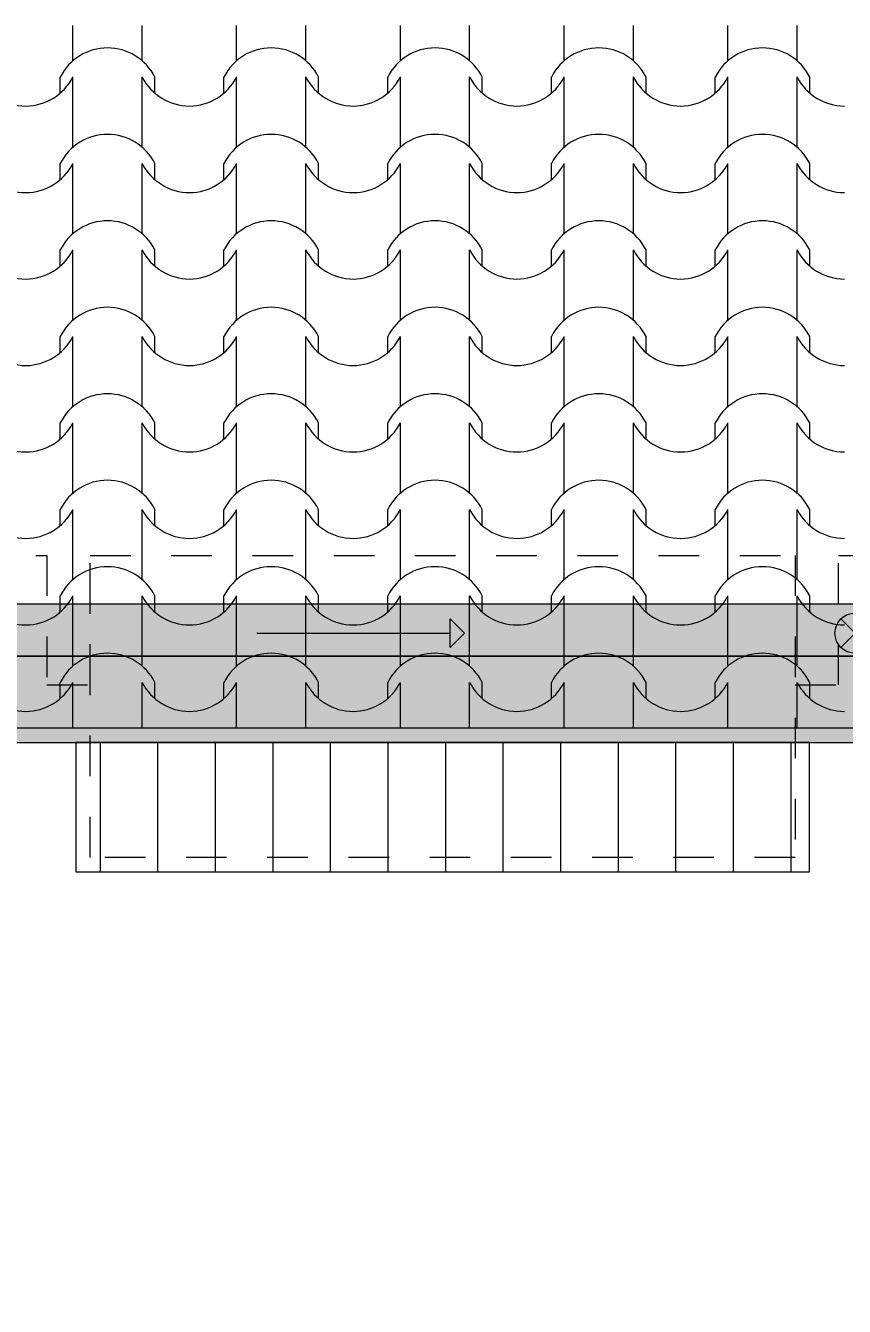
# Model space of a CAD drawing. Header units: feet. Extents: x 2791058 to 2855058, y -67651 to -26651.
# Drawn here: x 2805394 to 2808239, y -58120 to -53667 of the extents above; entities that cross this region are included whole.
import ezdxf

# ---------------------------------------------------------------- set-up
doc = ezdxf.new("R2010")
doc.units = ezdxf.units.FT
doc.header["$MEASUREMENT"] = 0
doc.linetypes.add('Dashed', pattern=[282.222223, 141.111112, -141.111112])
for name, color, linetype in [('Columns', 7, 'Continuous'), ('Dimensioning - General', 7, 'Continuous'), ('Exterior walls', 7, 'Continuous'), ('Shell - Roof', 7, 'Continuous')]:
    doc.layers.add(name, color=color, linetype=linetype)
for name, color, linetype, lineweight in [('Columns_Pen_No__1', 7, 'Continuous', 0), ('Dimensioning - General_Pen_No__1', 7, 'Continuous', 0), ('Exterior walls_Pen_No__1', 7, 'Continuous', 0), ('Model Unit - Zone_Pen_No__101', 252, 'Continuous', 0), ('Shell - Roof_Pen_No__1', 7, 'Continuous', 0), ('Shell - Roof_Pen_No__2', 8, 'Continuous', 0), ('Shell - Roof_Pen_No__21', 7, 'Continuous', 0), ('Structural - Bearing_Pen_No__1', 7, 'Continuous', 0), ('Structural - Bearing_Pen_No__13', 54, 'Continuous', 0), ('Structural - Bearing_Pen_No__2', 8, 'Continuous', 0)]:
    doc.layers.add(name, color=color, linetype=linetype, lineweight=lineweight)
for name, color, linetype, lineweight, true_color in [('Exterior walls_Pen_No__85', 7, 'Continuous', 0, 0x80c2ff), ('Structural - Bearing_Pen_No__102', 7, 'Continuous', 0, 0xcccccc), ('Structural - Bearing_Pen_No__82', 7, 'Continuous', 0, 0xaaaaaa)]:
    doc.layers.add(name, color=color, linetype=linetype, lineweight=lineweight, true_color=true_color)
doc.styles.add('GENERATED_STYLE_2', font='arial.ttf')
doc.dimstyles.new('GENERATED_STYLE__2', dxfattribs={"dimtxt": 250, "dimasz": 190, "dimexe": 0.18, "dimexo": 3, "dimgap": 0.09, "dimtad": 1, "dimtih": 1, "dimtoh": 1, "dimlfac": 0.001, "dimzin": 0, "dimdsep": 46, "dimtxsty": 'GENERATED_STYLE_2', "dimblk": 'ARROWHEAD_2', "dimblk1": 'ARROWHEAD_2', "dimblk2": 'ARROWHEAD_2', "dimcen": 0.09, "dimclrd": 7, "dimclre": 7, "dimclrt": 7, "dimadec": 0, "dimazin": 0, "dimtfac": 1, "dimtdec": 4, "dimtmove": 0, "dimatfit": 3, "dimfxl": 1, "dimtolj": 1, "dimtzin": 0, "dimarcsym": 0})

# ---------------------------------------------------------------- blocks, each defined once
blk = doc.blocks.new('*X2', base_point=(2247653.8, -76425))
at = {"layer": 'Structural - Bearing_Pen_No__82', "color": 253, "linetype": 'Continuous', "lineweight": 0, "true_color": 0xaaaaaa}
for p, q in [((2805558.4, -53788.6), (2805558.4, -53666.6)), ((2805798.9, -53788.6), (2805798.9, -53666.6)), ((2806127.4, -53788.6), (2806127.4, -53666.6)), ((2806367.8, -53788.6), (2806367.8, -53666.6)), ((2806696.3, -53788.6), (2806696.3, -53666.6)), ((2806936.8, -53788.6), (2806936.8, -53666.6)), ((2807265.3, -53788.6), (2807265.3, -53666.6)), ((2807505.8, -53788.6), (2807505.8, -53666.6)), ((2807834.3, -53788.6), (2807834.3, -53666.6)), ((2808074.7, -53788.6), (2808074.7, -53666.6)), ((2805514.4, -53901.4), (2805514.4, -53845.3)), ((2805558.4, -53967.3), (2805558.4, -53845.3)), ((2805798.9, -53967.3), (2805798.9, -53845.3)), ((2805842.9, -53901.4), (2805842.9, -53845.3)), ((2806083.4, -53901.4), (2806083.4, -53845.3)), ((2806127.4, -53967.3), (2806127.4, -53845.3)), ((2806367.8, -53967.3), (2806367.8, -53845.3)), ((2806411.9, -53901.4), (2806411.9, -53845.3)), ((2806652.3, -53901.4), (2806652.3, -53845.3)), ((2806696.3, -53967.3), (2806696.3, -53845.3)), ((2806936.8, -53967.3), (2806936.8, -53845.3)), ((2806980.8, -53901.4), (2806980.8, -53845.3)), ((2807221.3, -53901.4), (2807221.3, -53845.3)), ((2807265.3, -53967.3), (2807265.3, -53845.3)), ((2807505.8, -53967.3), (2807505.8, -53845.3)), ((2807549.8, -53901.4), (2807549.8, -53845.3)), ((2807790.2, -53901.4), (2807790.2, -53845.3)), ((2807834.3, -53967.3), (2807834.3, -53845.3)), ((2808074.7, -53967.3), (2808074.7, -53845.3)), ((2808118.7, -53901.4), (2808118.7, -53845.3)), ((2805558.4, -54089.2), (2805558.4, -53967.3)), ((2805798.9, -54089.2), (2805798.9, -53967.3)), ((2806127.4, -54089.2), (2806127.4, -53967.3)), ((2806367.8, -54089.2), (2806367.8, -53967.3)), ((2806696.3, -54089.2), (2806696.3, -53967.3)), ((2806936.8, -54089.2), (2806936.8, -53967.3)), ((2807265.3, -54089.2), (2807265.3, -53967.3)), ((2807505.8, -54089.2), (2807505.8, -53967.3)), ((2807834.3, -54089.2), (2807834.3, -53967.3)), ((2808074.7, -54089.2), (2808074.7, -53967.3)), ((2805514.4, -54202.1), (2805514.4, -54146)), ((2805558.4, -54268), (2805558.4, -54146)), ((2805798.9, -54268), (2805798.9, -54146)), ((2805842.9, -54202.1), (2805842.9, -54146)), ((2806083.4, -54202.1), (2806083.4, -54146)), ((2806127.4, -54268), (2806127.4, -54146)), ((2806367.8, -54268), (2806367.8, -54146)), ((2806411.9, -54202.1), (2806411.9, -54146)), ((2806652.3, -54202.1), (2806652.3, -54146)), ((2806696.3, -54268), (2806696.3, -54146)), ((2806936.8, -54268), (2806936.8, -54146)), ((2806980.8, -54202.1), (2806980.8, -54146)), ((2807221.3, -54202.1), (2807221.3, -54146)), ((2807265.3, -54268), (2807265.3, -54146)), ((2807505.8, -54268), (2807505.8, -54146)), ((2807549.8, -54202.1), (2807549.8, -54146)), ((2807790.2, -54202.1), (2807790.2, -54146)), ((2807834.3, -54268), (2807834.3, -54146)), ((2808074.7, -54268), (2808074.7, -54146)), ((2808118.7, -54202.1), (2808118.7, -54146)), ((2805558.4, -54389.9), (2805558.4, -54268)), ((2805798.9, -54389.9), (2805798.9, -54268)), ((2806127.4, -54389.9), (2806127.4, -54268)), ((2806367.8, -54389.9), (2806367.8, -54268)), ((2806696.3, -54389.9), (2806696.3, -54268)), ((2806936.8, -54389.9), (2806936.8, -54268)), ((2807265.3, -54389.9), (2807265.3, -54268)), ((2807505.8, -54389.9), (2807505.8, -54268)), ((2807834.3, -54389.9), (2807834.3, -54268)), ((2808074.7, -54389.9), (2808074.7, -54268)), ((2805514.4, -54502.8), (2805514.4, -54446.7)), ((2805558.4, -54568.6), (2805558.4, -54446.7)), ((2805798.9, -54568.6), (2805798.9, -54446.7)), ((2805842.9, -54502.8), (2805842.9, -54446.7)), ((2806083.4, -54502.8), (2806083.4, -54446.7)), ((2806127.4, -54568.6), (2806127.4, -54446.7)), ((2806367.8, -54568.6), (2806367.8, -54446.7)), ((2806411.9, -54502.8), (2806411.9, -54446.7)), ((2806652.3, -54502.8), (2806652.3, -54446.7)), ((2806696.3, -54568.6), (2806696.3, -54446.7)), ((2806936.8, -54568.6), (2806936.8, -54446.7)), ((2806980.8, -54502.8), (2806980.8, -54446.7)), ((2807221.3, -54502.8), (2807221.3, -54446.7)), ((2807265.3, -54568.6), (2807265.3, -54446.7)), ((2807505.8, -54568.6), (2807505.8, -54446.7)), ((2807549.8, -54502.8), (2807549.8, -54446.7)), ((2807790.2, -54502.8), (2807790.2, -54446.7)), ((2807834.3, -54568.6), (2807834.3, -54446.7)), ((2808074.7, -54568.6), (2808074.7, -54446.7)), ((2808118.7, -54502.8), (2808118.7, -54446.7)), ((2805558.4, -54690.6), (2805558.4, -54568.6)), ((2805798.9, -54690.6), (2805798.9, -54568.6)), ((2806127.4, -54690.6), (2806127.4, -54568.6)), ((2806367.8, -54690.6), (2806367.8, -54568.6)), ((2806696.3, -54690.6), (2806696.3, -54568.6)), ((2806936.8, -54690.6), (2806936.8, -54568.6)), ((2807265.3, -54690.6), (2807265.3, -54568.6)), ((2807505.8, -54690.6), (2807505.8, -54568.6)), ((2807834.3, -54690.6), (2807834.3, -54568.6)), ((2808074.7, -54690.6), (2808074.7, -54568.6)), ((2805514.4, -54803.4), (2805514.4, -54747.4)), ((2805558.4, -54869.3), (2805558.4, -54747.4)), ((2805798.9, -54869.3), (2805798.9, -54747.4)), ((2805842.9, -54803.4), (2805842.9, -54747.4)), ((2806083.4, -54803.4), (2806083.4, -54747.4)), ((2806127.4, -54869.3), (2806127.4, -54747.4)), ((2806367.8, -54869.3), (2806367.8, -54747.4)), ((2806411.9, -54803.4), (2806411.9, -54747.4)), ((2806652.3, -54803.4), (2806652.3, -54747.4)), ((2806696.3, -54869.3), (2806696.3, -54747.4)), ((2806936.8, -54869.3), (2806936.8, -54747.4)), ((2806980.8, -54803.4), (2806980.8, -54747.4)), ((2807221.3, -54803.4), (2807221.3, -54747.4)), ((2807265.3, -54869.3), (2807265.3, -54747.4)), ((2807505.8, -54869.3), (2807505.8, -54747.4)), ((2807549.8, -54803.4), (2807549.8, -54747.4)), ((2807790.2, -54803.4), (2807790.2, -54747.4)), ((2807834.3, -54869.3), (2807834.3, -54747.4)), ((2808074.7, -54869.3), (2808074.7, -54747.4)), ((2808118.7, -54803.4), (2808118.7, -54747.4)), ((2805558.4, -54991.2), (2805558.4, -54869.3)), ((2805798.9, -54991.2), (2805798.9, -54869.3)), ((2806127.4, -54991.2), (2806127.4, -54869.3)), ((2806367.8, -54991.2), (2806367.8, -54869.3)), ((2806696.3, -54991.2), (2806696.3, -54869.3)), ((2806936.8, -54991.2), (2806936.8, -54869.3)), ((2807265.3, -54991.2), (2807265.3, -54869.3)), ((2807505.8, -54991.2), (2807505.8, -54869.3)), ((2807834.3, -54991.2), (2807834.3, -54869.3)), ((2808074.7, -54991.2), (2808074.7, -54869.3)), ((2805514.4, -55104.1), (2805514.4, -55048)), ((2805558.4, -55170), (2805558.4, -55048)), ((2805798.9, -55170), (2805798.9, -55048)), ((2805842.9, -55104.1), (2805842.9, -55048)), ((2806083.4, -55104.1), (2806083.4, -55048)), ((2806127.4, -55170), (2806127.4, -55048)), ((2806367.8, -55170), (2806367.8, -55048)), ((2806411.9, -55104.1), (2806411.9, -55048)), ((2806652.3, -55104.1), (2806652.3, -55048)), ((2806696.3, -55170), (2806696.3, -55048)), ((2806936.8, -55170), (2806936.8, -55048)), ((2806980.8, -55104.1), (2806980.8, -55048)), ((2807221.3, -55104.1), (2807221.3, -55048)), ((2807265.3, -55170), (2807265.3, -55048)), ((2807505.8, -55170), (2807505.8, -55048)), ((2807549.8, -55104.1), (2807549.8, -55048)), ((2807790.2, -55104.1), (2807790.2, -55048)), ((2807834.3, -55170), (2807834.3, -55048)), ((2808074.7, -55170), (2808074.7, -55048)), ((2808118.7, -55104.1), (2808118.7, -55048)), ((2805558.4, -55291.9), (2805558.4, -55170)), ((2805798.9, -55291.9), (2805798.9, -55170)), ((2806127.4, -55291.9), (2806127.4, -55170)), ((2806367.8, -55291.9), (2806367.8, -55170)), ((2806696.3, -55291.9), (2806696.3, -55170)), ((2806936.8, -55291.9), (2806936.8, -55170)), ((2807265.3, -55291.9), (2807265.3, -55170)), ((2807505.8, -55291.9), (2807505.8, -55170)), ((2807834.3, -55291.9), (2807834.3, -55170)), ((2808074.7, -55291.9), (2808074.7, -55170)), ((2805514.4, -55404.8), (2805514.4, -55348.7)), ((2805558.4, -55470.6), (2805558.4, -55348.7)), ((2805798.9, -55470.6), (2805798.9, -55348.7)), ((2805842.9, -55404.8), (2805842.9, -55348.7)), ((2806083.4, -55404.8), (2806083.4, -55348.7)), ((2806127.4, -55470.6), (2806127.4, -55348.7)), ((2806367.8, -55470.6), (2806367.8, -55348.7)), ((2806411.9, -55404.8), (2806411.9, -55348.7)), ((2806652.3, -55404.8), (2806652.3, -55348.7)), ((2806696.3, -55470.6), (2806696.3, -55348.7)), ((2806936.8, -55470.6), (2806936.8, -55348.7)), ((2806980.8, -55404.8), (2806980.8, -55348.7)), ((2807221.3, -55404.8), (2807221.3, -55348.7)), ((2807265.3, -55470.6), (2807265.3, -55348.7)), ((2807505.8, -55470.6), (2807505.8, -55348.7)), ((2807549.8, -55404.8), (2807549.8, -55348.7)), ((2807790.2, -55404.8), (2807790.2, -55348.7)), ((2807834.3, -55470.6), (2807834.3, -55348.7)), ((2808074.7, -55470.6), (2808074.7, -55348.7)), ((2808118.7, -55404.8), (2808118.7, -55348.7)), ((2805558.4, -55592.6), (2805558.4, -55470.6)), ((2805798.9, -55592.6), (2805798.9, -55470.6)), ((2806127.4, -55592.6), (2806127.4, -55470.6)), ((2806367.8, -55592.6), (2806367.8, -55470.6)), ((2806696.3, -55592.6), (2806696.3, -55470.6)), ((2806936.8, -55592.6), (2806936.8, -55470.6)), ((2807265.3, -55592.6), (2807265.3, -55470.6)), ((2807505.8, -55592.6), (2807505.8, -55470.6)), ((2807834.3, -55592.6), (2807834.3, -55470.6)), ((2808074.7, -55592.6), (2808074.7, -55470.6)), ((2805514.4, -55705.4), (2805514.4, -55649.4)), ((2805558.4, -55771.3), (2805558.4, -55649.4)), ((2805798.9, -55771.3), (2805798.9, -55649.4)), ((2805842.9, -55705.4), (2805842.9, -55649.4)), ((2806083.4, -55705.4), (2806083.4, -55649.4)), ((2806127.4, -55771.3), (2806127.4, -55649.4)), ((2806367.8, -55771.3), (2806367.8, -55649.4)), ((2806411.9, -55705.4), (2806411.9, -55649.4)), ((2806652.3, -55705.4), (2806652.3, -55649.4)), ((2806696.3, -55771.3), (2806696.3, -55649.4)), ((2806936.8, -55771.3), (2806936.8, -55649.4)), ((2806980.8, -55705.4), (2806980.8, -55649.4)), ((2807221.3, -55705.4), (2807221.3, -55649.4)), ((2807265.3, -55771.3), (2807265.3, -55649.4)), ((2807505.8, -55771.3), (2807505.8, -55649.4)), ((2807549.8, -55705.4), (2807549.8, -55649.4)), ((2807790.2, -55705.4), (2807790.2, -55649.4)), ((2807834.3, -55771.3), (2807834.3, -55649.4)), ((2808074.7, -55771.3), (2808074.7, -55649.4)), ((2808118.7, -55705.4), (2808118.7, -55649.4)), ((2805558.4, -55893.3), (2805558.4, -55771.3)), ((2805798.9, -55893.3), (2805798.9, -55771.3)), ((2806127.4, -55893.3), (2806127.4, -55771.3)), ((2806367.8, -55893.3), (2806367.8, -55771.3)), ((2806696.3, -55893.3), (2806696.3, -55771.3)), ((2806936.8, -55893.3), (2806936.8, -55771.3)), ((2807265.3, -55893.3), (2807265.3, -55771.3)), ((2807505.8, -55893.3), (2807505.8, -55771.3)), ((2807834.3, -55893.3), (2807834.3, -55771.3)), ((2808074.7, -55893.3), (2808074.7, -55771.3)), ((2805514.4, -56006.1), (2805514.4, -55950.1)), ((2805558.4, -56072), (2805558.4, -55950.1)), ((2805798.9, -56072), (2805798.9, -55950.1)), ((2805842.9, -56006.1), (2805842.9, -55950.1)), ((2806083.4, -56006.1), (2806083.4, -55950.1)), ((2806127.4, -56072), (2806127.4, -55950.1)), ((2806367.8, -56072), (2806367.8, -55950.1)), ((2806411.9, -56006.1), (2806411.9, -55950.1)), ((2806652.3, -56006.1), (2806652.3, -55950.1)), ((2806696.3, -56072), (2806696.3, -55950.1)), ((2806936.8, -56072), (2806936.8, -55950.1)), ((2806980.8, -56006.1), (2806980.8, -55950.1)), ((2807221.3, -56006.1), (2807221.3, -55950.1)), ((2807265.3, -56072), (2807265.3, -55950.1)), ((2807505.8, -56072), (2807505.8, -55950.1)), ((2807549.8, -56006.1), (2807549.8, -55950.1)), ((2807790.2, -56006.1), (2807790.2, -55950.1)), ((2807834.3, -56072), (2807834.3, -55950.1)), ((2808074.7, -56072), (2808074.7, -55950.1)), ((2808118.7, -56006.1), (2808118.7, -55950.1)), ((2805558.4, -56108.5), (2805558.4, -56072)), ((2805798.9, -56108.5), (2805798.9, -56072)), ((2806127.4, -56108.5), (2806127.4, -56072)), ((2806367.8, -56108.5), (2806367.8, -56072)), ((2806696.3, -56108.5), (2806696.3, -56072)), ((2806936.8, -56108.5), (2806936.8, -56072)), ((2807265.3, -56108.5), (2807265.3, -56072)), ((2807505.8, -56108.5), (2807505.8, -56072)), ((2807834.3, -56108.5), (2807834.3, -56072)), ((2808074.7, -56108.5), (2808074.7, -56072))]:
    blk.add_line(p, q, dxfattribs=at)
for centre, radius, start, end in [((2805678.7, -53928), 183.9, 26.7044, 153.2956), ((2806247.6, -53928), 183.9, 26.7044, 153.2956), ((2806816.6, -53928), 183.9, 26.7044, 153.2956), ((2807385.5, -53928), 183.9, 26.7044, 153.2956), ((2807954.5, -53928), 183.9, 26.7044, 153.2956), ((2805394.7, -53761.4), 184.9, 206.9885, 269.8295), ((2805393.6, -53761.4), 184.9, 270.1705, 333.0115), ((2805963.7, -53761.4), 184.9, 206.9885, 269.8295), ((2805962.6, -53761.4), 184.9, 270.1705, 333.0115), ((2806532.6, -53761.4), 184.9, 206.9885, 269.8295), ((2806531.5, -53761.4), 184.9, 270.1705, 333.0115), ((2807101.6, -53761.4), 184.9, 206.9885, 269.8295), ((2807100.5, -53761.4), 184.9, 270.1705, 333.0115), ((2807670.6, -53761.4), 184.9, 206.9885, 269.8295), ((2807669.5, -53761.4), 184.9, 270.1705, 333.0115), ((2808239.5, -53761.4), 184.9, 206.9885, 269.8295), ((2805678.7, -54228.6), 183.9, 26.7044, 153.2956), ((2806247.6, -54228.6), 183.9, 26.7044, 153.2956), ((2806816.6, -54228.6), 183.9, 26.7044, 153.2956), ((2807385.5, -54228.6), 183.9, 26.7044, 153.2956), ((2807954.5, -54228.6), 183.9, 26.7044, 153.2956), ((2805394.7, -54062.1), 184.9, 206.9885, 269.8295), ((2805393.6, -54062.1), 184.9, 270.1705, 333.0115), ((2805963.7, -54062.1), 184.9, 206.9885, 269.8295), ((2805962.6, -54062.1), 184.9, 270.1705, 333.0115), ((2806532.6, -54062.1), 184.9, 206.9885, 269.8295), ((2806531.5, -54062.1), 184.9, 270.1705, 333.0115), ((2807101.6, -54062.1), 184.9, 206.9885, 269.8295), ((2807100.5, -54062.1), 184.9, 270.1705, 333.0115), ((2807670.6, -54062.1), 184.9, 206.9885, 269.8295), ((2807669.5, -54062.1), 184.9, 270.1705, 333.0115), ((2808239.5, -54062.1), 184.9, 206.9885, 269.8295), ((2805678.7, -54529.3), 183.9, 26.7044, 153.2956), ((2806247.6, -54529.3), 183.9, 26.7044, 153.2956), ((2806816.6, -54529.3), 183.9, 26.7044, 153.2956), ((2807385.5, -54529.3), 183.9, 26.7044, 153.2956), ((2807954.5, -54529.3), 183.9, 26.7044, 153.2956), ((2805394.7, -54362.8), 184.9, 206.9885, 269.8295), ((2805393.6, -54362.8), 184.9, 270.1705, 333.0115), ((2805963.7, -54362.8), 184.9, 206.9885, 269.8295), ((2805962.6, -54362.8), 184.9, 270.1705, 333.0115), ((2806532.6, -54362.8), 184.9, 206.9885, 269.8295), ((2806531.5, -54362.8), 184.9, 270.1705, 333.0115), ((2807101.6, -54362.8), 184.9, 206.9885, 269.8295), ((2807100.5, -54362.8), 184.9, 270.1705, 333.0115), ((2807670.6, -54362.8), 184.9, 206.9885, 269.8295), ((2807669.5, -54362.8), 184.9, 270.1705, 333.0115), ((2808239.5, -54362.8), 184.9, 206.9885, 269.8295), ((2805678.7, -54830), 183.9, 26.7044, 153.2956), ((2806247.6, -54830), 183.9, 26.7044, 153.2956), ((2806816.6, -54830), 183.9, 26.7044, 153.2956), ((2807385.5, -54830), 183.9, 26.7044, 153.2956), ((2807954.5, -54830), 183.9, 26.7044, 153.2956), ((2805394.7, -54663.4), 184.9, 206.9885, 269.8295), ((2805393.6, -54663.4), 184.9, 270.1705, 333.0115), ((2805963.7, -54663.4), 184.9, 206.9885, 269.8295), ((2805962.6, -54663.4), 184.9, 270.1705, 333.0115), ((2806532.6, -54663.4), 184.9, 206.9885, 269.8295), ((2806531.5, -54663.4), 184.9, 270.1705, 333.0115), ((2807101.6, -54663.4), 184.9, 206.9885, 269.8295), ((2807100.5, -54663.4), 184.9, 270.1705, 333.0115), ((2807670.6, -54663.4), 184.9, 206.9885, 269.8295), ((2807669.5, -54663.4), 184.9, 270.1705, 333.0115), ((2808239.5, -54663.4), 184.9, 206.9885, 269.8295), ((2805678.7, -55130.7), 183.9, 26.7044, 153.2956), ((2806247.6, -55130.7), 183.9, 26.7044, 153.2956), ((2806816.6, -55130.7), 183.9, 26.7044, 153.2956), ((2807385.5, -55130.7), 183.9, 26.7044, 153.2956), ((2807954.5, -55130.7), 183.9, 26.7044, 153.2956), ((2805394.7, -54964.1), 184.9, 206.9885, 269.8295), ((2805393.6, -54964.1), 184.9, 270.1705, 333.0115), ((2805963.7, -54964.1), 184.9, 206.9885, 269.8295), ((2805962.6, -54964.1), 184.9, 270.1705, 333.0115), ((2806532.6, -54964.1), 184.9, 206.9885, 269.8295), ((2806531.5, -54964.1), 184.9, 270.1705, 333.0115), ((2807101.6, -54964.1), 184.9, 206.9885, 269.8295), ((2807100.5, -54964.1), 184.9, 270.1705, 333.0115), ((2807670.6, -54964.1), 184.9, 206.9885, 269.8295), ((2807669.5, -54964.1), 184.9, 270.1705, 333.0115), ((2808239.5, -54964.1), 184.9, 206.9885, 269.8295), ((2805678.7, -55431.3), 183.9, 26.7044, 153.2956), ((2806247.6, -55431.3), 183.9, 26.7044, 153.2956), ((2806816.6, -55431.3), 183.9, 26.7044, 153.2956), ((2807385.5, -55431.3), 183.9, 26.7044, 153.2956), ((2807954.5, -55431.3), 183.9, 26.7044, 153.2956), ((2805394.7, -55264.8), 184.9, 206.9885, 269.8295), ((2805393.6, -55264.8), 184.9, 270.1705, 333.0115), ((2805963.7, -55264.8), 184.9, 206.9885, 269.8295), ((2805962.6, -55264.8), 184.9, 270.1705, 333.0115), ((2806532.6, -55264.8), 184.9, 206.9885, 269.8295), ((2806531.5, -55264.8), 184.9, 270.1705, 333.0115), ((2807101.6, -55264.8), 184.9, 206.9885, 269.8295), ((2807100.5, -55264.8), 184.9, 270.1705, 333.0115), ((2807670.6, -55264.8), 184.9, 206.9885, 269.8295), ((2807669.5, -55264.8), 184.9, 270.1705, 333.0115), ((2808239.5, -55264.8), 184.9, 206.9885, 269.8295), ((2805678.7, -55732), 183.9, 26.7044, 153.2956), ((2806247.6, -55732), 183.9, 26.7044, 153.2956), ((2806816.6, -55732), 183.9, 26.7044, 153.2956), ((2807385.5, -55732), 183.9, 26.7044, 153.2956), ((2807954.5, -55732), 183.9, 26.7044, 153.2956), ((2805394.7, -55565.5), 184.9, 206.9885, 269.8295), ((2805393.6, -55565.5), 184.9, 270.1705, 333.0115), ((2805963.7, -55565.5), 184.9, 206.9885, 269.8295), ((2805962.6, -55565.5), 184.9, 270.1705, 333.0115), ((2806532.6, -55565.5), 184.9, 206.9885, 269.8295), ((2806531.5, -55565.5), 184.9, 270.1705, 333.0115), ((2807101.6, -55565.5), 184.9, 206.9885, 269.8295), ((2807100.5, -55565.5), 184.9, 270.1705, 333.0115), ((2807670.6, -55565.5), 184.9, 206.9885, 269.8295), ((2807669.5, -55565.5), 184.9, 270.1705, 333.0115), ((2808239.5, -55565.5), 184.9, 206.9885, 269.8295), ((2805678.7, -56032.7), 183.9, 26.7044, 153.2956), ((2806247.6, -56032.7), 183.9, 26.7044, 153.2956), ((2806816.6, -56032.7), 183.9, 26.7044, 153.2956), ((2807385.5, -56032.7), 183.9, 26.7044, 153.2956), ((2807954.5, -56032.7), 183.9, 26.7044, 153.2956), ((2805394.7, -55866.1), 184.9, 206.9885, 269.8295), ((2805393.6, -55866.1), 184.9, 270.1705, 333.0115), ((2805963.7, -55866.1), 184.9, 206.9885, 269.8295), ((2805962.6, -55866.1), 184.9, 270.1705, 333.0115), ((2806532.6, -55866.1), 184.9, 206.9885, 269.8295), ((2806531.5, -55866.1), 184.9, 270.1705, 333.0115), ((2807101.6, -55866.1), 184.9, 206.9885, 269.8295), ((2807100.5, -55866.1), 184.9, 270.1705, 333.0115), ((2807670.6, -55866.1), 184.9, 206.9885, 269.8295), ((2807669.5, -55866.1), 184.9, 270.1705, 333.0115), ((2808239.5, -55866.1), 184.9, 206.9885, 269.8295)]:
    blk.add_arc(centre, radius, start, end, dxfattribs=at)
blk = doc.blocks.new('Fill_1', base_point=(2247653.8, -74225))
at = {"layer": 'Structural - Bearing_Pen_No__1', "color": 7, "linetype": 'Continuous', "lineweight": 0}
blk.add_line((2803618.2, -56108.5), (2820018.2, -56108.5), dxfattribs=at)
at = {"layer": 'Structural - Bearing_Pen_No__82', "color": 253, "linetype": 'Continuous', "lineweight": 0, "true_color": 0xaaaaaa}
blk.add_blockref('*X2', (2247653.8, -76425), dxfattribs=at)
blk = doc.blocks.new('Wall_2', base_point=(2819768.2, -55858.5))
at = {"layer": 'Exterior walls_Pen_No__85', "linetype": 'Continuous', "lineweight": 0, "true_color": 0x80c2ff}
for points in [[(2803868.2, -55678.5), (2803868.2, -55858.5), (2808206.4, -55858.5), (2808206.4, -55678.5)], [(2808206.4, -55779), (2808215.8, -55744), (2808241.4, -55718.4), (2808276.4, -55709), (2808311.4, -55718.4), (2808337, -55744), (2808346.4, -55779), (2808346.4, -55678.5), (2808206.4, -55678.5)], [(2808215.8, -55814), (2808206.4, -55779), (2808206.4, -55858.5), (2808346.4, -55858.5), (2808346.4, -55779), (2808337, -55814), (2808311.4, -55839.7), (2808276.4, -55849), (2808241.4, -55839.7)]]:
    blk.add_hatch(color=151, dxfattribs=at).paths.add_polyline_path(points)
at = {"layer": 'Exterior walls_Pen_No__1', "color": 7, "linetype": 'Continuous', "lineweight": 0, "flags": 128}
for points in [[(2819768.2, -55678.5), (2803868.2, -55678.5)], [(2803868.2, -55858.5), (2819768.2, -55858.5)]]:
    blk.add_lwpolyline(points, dxfattribs=at)
blk = doc.blocks.new('Column_5', base_point=(2808276.4, -55779))
at = {"layer": 'Columns', "linetype": 'Continuous', "lineweight": 0, "true_color": 0x000000}
blk.add_hatch(color=18, dxfattribs=at).paths.add_polyline_path([(2808276.4, -55849, 0.414214), (2808346.4, -55779, 0.414214), (2808276.4, -55709, 0.414214), (2808206.4, -55779, 0.414214)])
at = {"layer": 'Columns_Pen_No__1', "color": 7, "linetype": 'Continuous', "lineweight": 0}
for p, q in [((2808226.9, -55828.5), (2808325.9, -55729.5)), ((2808325.9, -55828.5), (2808226.9, -55729.5))]:
    blk.add_line(p, q, dxfattribs=at)
blk.add_circle((2808276.4, -55779), 70, dxfattribs=at)
blk = doc.blocks.new('Line_17', base_point=(2806197.5, -55778.6))
at = {"layer": 'Shell - Roof', "linetype": 'Continuous', "lineweight": 0, "true_color": 0x000000}
blk.add_hatch(color=18, dxfattribs=at).paths.add_polyline_path([(2806919.4, -55778.6), (2806869.4, -55728.6), (2806869.4, -55828.6)])
at = {"layer": 'Shell - Roof_Pen_No__1', "color": 7, "linetype": 'Continuous', "lineweight": 0}
for p, q in [((2806919.4, -55778.6), (2806869.4, -55728.6)), ((2806869.4, -55828.6), (2806869.4, -55728.6)), ((2806919.4, -55778.6), (2806869.4, -55828.6))]:
    blk.add_line(p, q, dxfattribs=at)
at = {"layer": 'Shell - Roof_Pen_No__21', "color": 7, "linetype": 'Continuous', "lineweight": 0}
blk.add_line((2806197.5, -55778.6), (2806869.4, -55778.6), dxfattribs=at)
blk = doc.blocks.new('*D146', base_point=(2247653.8, -76425))
at = {"layer": 'Dimensioning - General_Pen_No__1', "color": 7, "linetype": 'Continuous', "lineweight": 0, "transparency": 16777216}
for p, q in [((2819768.2, -58979.1), (2819768.2, -59354.1)), ((2819696, -59291.6), (2819840.3, -59041.6)), ((2819996, -59291.6), (2820140.3, -59041.6)), ((2819768.2, -59166.6), (2803868.2, -59166.6)), ((2820068.2, -59166.6), (2819768.2, -59166.6))]:
    blk.add_line(p, q, dxfattribs=at)
blk = doc.blocks.new('ARROWHEAD_2')
at = {"color": 0, "linetype": 'Continuous', "lineweight": 0}
for p, q in [((-0.378, -0.655), (0.378, 0.655)), ((0, 0), (-1, 0))]:
    blk.add_line(p, q, dxfattribs=at)
blk = doc.blocks.new('*D147', base_point=(2247653.8, -76425))
at = {"layer": 'Dimensioning - General_Pen_No__1', "color": 7, "linetype": 'Continuous', "lineweight": 0, "transparency": 16777216}
for p, q in [((2803868.2, -58979.1), (2803868.2, -59354.1)), ((2803796, -59291.6), (2803940.3, -59041.6)), ((2819696, -59291.6), (2819840.3, -59041.6)), ((2803868.2, -59166.6), (2803568.2, -59166.6)), ((2819768.2, -59166.6), (2803868.2, -59166.6))]:
    blk.add_line(p, q, dxfattribs=at)
at = {"layer": 'Dimensioning - General_Pen_No__1', "color": 7, "lineweight": 0, "transparency": 16777216, "char_height": 250, "attachment_point": 7, "style": 'GENERATED_STYLE_2'}
for s, insert in [('\\A1;30', (2803940.4, -59116.6)), ('\\A1;15.90', (2811580.5, -59116.6))]:
    blk.add_mtext(s, dxfattribs=dict(at, insert=insert))
blk = doc.blocks.new('*D149', base_point=(2247653.8, -76425))
at = {"layer": 'Dimensioning - General_Pen_No__1', "color": 7, "linetype": 'Continuous', "lineweight": 0, "transparency": 16777216}
for p, q in [((2820068.2, -59739.1), (2820068.2, -60114.1)), ((2835668.2, -59739.1), (2835668.2, -60114.1)), ((2819996, -60051.6), (2820140.3, -59801.6)), ((2835596, -60051.6), (2835740.3, -59801.6)), ((2820068.2, -59926.6), (2803568.2, -59926.6)), ((2835668.2, -59926.6), (2820068.2, -59926.6)), ((2835790.4, -59926.6), (2835668.2, -59926.6))]:
    blk.add_line(p, q, dxfattribs=at)
at = {"layer": 'Dimensioning - General_Pen_No__1', "color": 7, "lineweight": 0, "transparency": 16777216, "insert": (2827440.7, -59876.6), "char_height": 250, "attachment_point": 7, "style": 'GENERATED_STYLE_2'}
blk.add_mtext('\\A1;15.60', dxfattribs=at)
blk = doc.blocks.new('*D150', base_point=(2247653.8, -76425))
at = {"layer": 'Dimensioning - General_Pen_No__1', "color": 7, "linetype": 'Continuous', "lineweight": 0, "transparency": 16777216}
for p, q in [((2803568.2, -59739.1), (2803568.2, -60114.1)), ((2803640.3, -59801.6), (2803496, -60051.6)), ((2819996, -60051.6), (2820140.3, -59801.6)), ((2803568.2, -59926.6), (2803445.9, -59926.6)), ((2820068.2, -59926.6), (2803568.2, -59926.6))]:
    blk.add_line(p, q, dxfattribs=at)
at = {"layer": 'Dimensioning - General_Pen_No__1', "color": 7, "lineweight": 0, "transparency": 16777216, "insert": (2811390.7, -59876.6), "char_height": 250, "attachment_point": 7, "style": 'GENERATED_STYLE_2'}
blk.add_mtext('\\A1;16.50', dxfattribs=at)

msp = doc.modelspace()

# ---------------------------------------------------------------- hatches: boundary and pattern name
at = {"layer": 'Structural - Bearing_Pen_No__102', "linetype": 'Continuous', "lineweight": 0, "true_color": 0xcccccc}
h = msp.add_hatch(dxfattribs=at)
h.set_pattern_fill('SOLDIER_COURSE', color=254, style=0, pattern_type=2)
h.set_pattern_definition([(90, (2247653.82, -76424.97), (-200, 0), [])])
h.paths.add_polyline_path([(2808118.173, -56608.549), (2808118.173, -56158.549), (2805568.173, -56158.549), (2805568.173, -56608.549)])
at = {"layer": 'Structural - Bearing_Pen_No__13', "linetype": 'Continuous', "lineweight": 0}
msp.add_hatch(color=54, dxfattribs=at).paths.add_polyline_path([(2803568.173, -55858.549), (2803568.173, -56158.549), (2820068.173, -56158.549), (2820068.173, -55858.549)])

# ---------------------------------------------------------------- linework, layer by layer
at = {"layer": 'Model Unit - Zone_Pen_No__101', "color": 252, "linetype": 'Dashed', "lineweight": 0}
for p, q in [((2804018.173, -55508.549), (2805468.173, -55508.549)), ((2805468.173, -55508.549), (2805468.173, -55958.549)), ((2805618.173, -55958.549), (2805618.173, -55508.549)), ((2805618.173, -55508.549), (2808068.173, -55508.549)), ((2808068.173, -55508.549), (2808068.173, -55958.549)), ((2808218.173, -55958.549), (2808218.173, -55508.549)), ((2808218.173, -55508.549), (2810668.173, -55508.549)), ((2805468.173, -55958.549), (2805618.173, -55958.549)), ((2808068.173, -55958.549), (2808218.173, -55958.549))]:
    msp.add_line(p, q, dxfattribs=at)
at = {"layer": 'Shell - Roof_Pen_No__2', "color": 8, "linetype": 'Dashed', "lineweight": 0}
for p, q in [((2805618.173, -56558.549), (2805618.173, -55508.549)), ((2808068.173, -55508.549), (2808068.173, -56558.549)), ((2808068.173, -56558.549), (2805618.173, -56558.549))]:
    msp.add_line(p, q, dxfattribs=at)
at = {"layer": 'Structural - Bearing_Pen_No__1', "color": 7, "linetype": 'Continuous', "lineweight": 0, "flags": 128}
msp.add_lwpolyline([(2803568.173, -55858.549), (2803568.173, -56158.549), (2820068.173, -56158.549), (2820068.173, -55858.549)], close=True, dxfattribs=at)
at = {"layer": 'Structural - Bearing_Pen_No__2', "color": 8, "linetype": 'Continuous', "lineweight": 0, "flags": 128}
msp.add_lwpolyline([(2808118.173, -56608.549), (2808118.173, -56158.549), (2805568.173, -56158.549), (2805568.173, -56608.549)], close=True, dxfattribs=at)

# ---------------------------------------------------------------- block references
at = {"layer": 'Columns', "color": 7, "lineweight": 0}
msp.add_blockref('Column_5', (2808276.41, -55779.029), dxfattribs=at)
at = {"layer": 'Exterior walls', "color": 7, "lineweight": 0}
msp.add_blockref('Wall_2', (2819768.173, -55858.549), dxfattribs=at)
at = {"layer": 'Shell - Roof', "color": 7, "linetype": 'Continuous', "lineweight": 0}
msp.add_blockref('Line_17', (2806197.531, -55778.588), dxfattribs=at)
at = {"layer": 'Structural - Bearing_Pen_No__82', "color": 253, "linetype": 'Continuous', "lineweight": 0, "true_color": 0xaaaaaa}
msp.add_blockref('Fill_1', (2247653.822, -74224.967), dxfattribs=at)

# ---------------------------------------------------------------- dimensions: what is measured, and where the dimension line sits
at = {"layer": 'Dimensioning - General', "color": 7, "linetype": 'Continuous', "lineweight": 0}
for base, p1, p2, picture, middle in [((2820068.173, -59926.593), (2835668.173, -49608.549), (2820068.173, -56158.549), '*D149', (2827860.745, -59751.593)), ((2803868.173, -59166.605), (2819768.173, -55858.549), (2803868.173, -55858.549), '*D147', (2812000.46, -58991.605)), ((2819768.173, -59166.605), (2820068.173, -56158.549), (2819768.173, -55858.549), '*D146', (2820331.012, -58991.605)), ((2803568.173, -59926.593), (2820068.173, -56158.549), (2803568.173, -56158.549), '*D150', (2811810.745, -59751.593))]:
    dim = msp.add_linear_dim(base=base, p1=p1, p2=p2, angle=180, dimstyle='GENERATED_STYLE__2', dxfattribs=at)
    dim.commit()
    dim.dimension.update_dxf_attribs({"geometry": picture, "text_midpoint": middle, "dimtype": 160})

doc.saveas('drawing.dxf')
